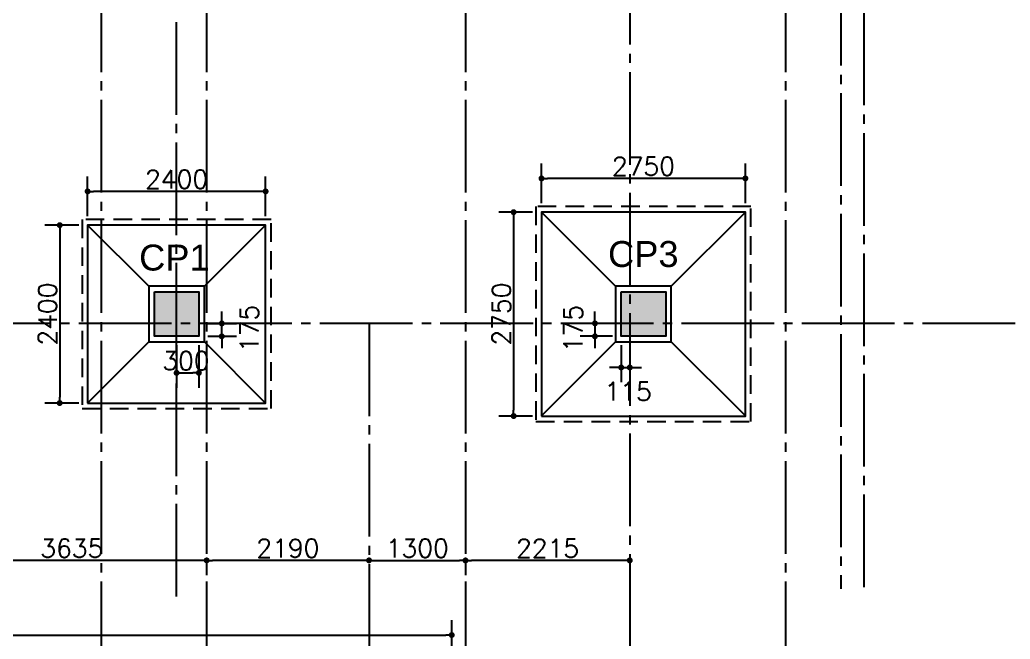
# Model space of a CAD drawing. Extents: x -200722 to 834823, y -494970 to 88783.
# Drawn here: x 253466 to 266819, y 9466 to 17822 of the extents above; entities that cross this region are included whole.
import ezdxf

# ---------------------------------------------------------------- set-up
doc = ezdxf.new("R2010")
doc.units = 0
doc.header["$LTSCALE"] = 100
doc.header["$MEASUREMENT"] = 0
doc.header["$PDMODE"] = 34
for name, pattern in [('ACAD_ISO04W100', [30, 24, -3, 0, -3]), ('CL', [3.25, 2.5, -0.25, 0.25, -0.25]), ('HIDDEN', [0.375, 0.25, -0.125])]:
    doc.linetypes.add(name, pattern=pattern)
doc.layers.get('0').update_dxf_attribs({"linetype": 'CONTINUOUS'})
doc.layers.get('DEFPOINTS').update_dxf_attribs({"linetype": 'CONTINUOUS'})
for name, color, linetype in [('A-Grid', 5, 'ACAD_ISO04W100'), ('BEAM', 4, 'CONTINUOUS'), ('COL', 150, 'CONTINUOUS'), ('F_EXEC', 3, 'HIDDEN'), ('F_FTG1', 11, 'CONTINUOUS'), ('TEXT', 2, 'CONTINUOUS')]:
    doc.layers.add(name, color=color, linetype=linetype)
doc.layers.add('HATCH', color=252, linetype='CONTINUOUS', lineweight=30)
doc.styles.add('AR', font='arial.ttf')
doc.styles.add('ROMANS', font='romans.shx')
doc.styles.get("Standard").update_dxf_attribs({"font": 'simplex.shx'})
doc.dimstyles.new('STANDARD$0', dxfattribs={"dimtxt": 2.5, "dimasz": 2.5, "dimexe": 2, "dimexo": 0.7, "dimgap": 0.9, "dimtad": 1, "dimdec": 0, "dimdsep": 46, "dimtxsty": 'ROMANS', "dimcen": 0.09, "dimclrd": 4, "dimclre": 4, "dimclrt": 3, "dimadec": 0, "dimazin": 0, "dimtfac": 1, "dimtdec": 0, "dimtmove": 0, "dimatfit": 3, "dimfxl": 1, "dimtolj": 1, "dimtzin": 0, "dimarcsym": 0})

# ---------------------------------------------------------------- blocks, each defined once
blk = doc.blocks.new('DOT')
at = {"color": 0, "linetype": 'ByBlock'}
blk.add_line((-0.5, 0), (-1, 0), dxfattribs=at)
at = {"color": 0, "linetype": 'ByBlock', "const_width": 0.5}
blk.add_lwpolyline([(-0.25, 0, 1), (0.25, 0, 1)], format="xyb", close=True, dxfattribs=at)
blk = doc.blocks.new('*D454')
at = {"layer": 'BEAM', "color": 0, "lineweight": -2, "transparency": 16777216}
for p, q in [((258095, 10529), (256065, 10529)), ((255985, 10409), (255985, 10329)), ((258175, 10409), (258175, 10329))]:
    blk.add_line(p, q, dxfattribs=at)
at = {"layer": 'DEFPOINTS', "color": 0, "lineweight": -3, "transparency": 16777216}
for p in [(255985, 10529, 7447), (255985, 10529), (258175, 10529, 7447)]:
    blk.add_point(p, dxfattribs=at)
at = {"layer": 'BEAM', "color": 0, "lineweight": -2, "transparency": 16777216, "xscale": 80, "yscale": 80, "zscale": 80, "rotation": 180}
blk.add_blockref('DOT', (255985, 10529), dxfattribs=at)
at = {"layer": 'BEAM', "color": 0, "lineweight": -2, "transparency": 16777216, "xscale": 80, "yscale": 80, "zscale": 80}
blk.add_blockref('DOT', (258175, 10529), dxfattribs=at)
at = {"layer": 'BEAM', "color": 0, "transparency": 16777216, "insert": (257080, 10693), "char_height": 248, "attachment_point": 5}
blk.add_mtext('\\A1;2190', dxfattribs=at)
blk = doc.blocks.new('_DOT')
at = {"color": 0, "linetype": 'ByBlock'}
blk.add_line((-0.5, 0), (-1, 0), dxfattribs=at)
at = {"color": 0, "linetype": 'ByBlock', "const_width": 0.5}
blk.add_lwpolyline([(-0.25, 0, 1), (0.25, 0, 1)], format="xyb", close=True, dxfattribs=at)
blk = doc.blocks.new('*D455')
at = {"layer": 'BEAM', "color": 0, "lineweight": -2, "transparency": 16777216}
for p, q in [((258255, 10529), (259395, 10529)), ((258175, 10409), (258175, 10329)), ((259475, 10409), (259475, 10329))]:
    blk.add_line(p, q, dxfattribs=at)
at = {"layer": 'DEFPOINTS', "color": 0, "lineweight": -3, "transparency": 16777216}
for p in [(258175, 10529, 7447), (259475, 10529, 7447), (259475, 10529)]:
    blk.add_point(p, dxfattribs=at)
at = {"layer": 'BEAM', "color": 0, "lineweight": -2, "transparency": 16777216, "xscale": 80, "yscale": 80, "zscale": 80, "rotation": 180}
blk.add_blockref('DOT', (258175, 10529), dxfattribs=at)
at = {"layer": 'BEAM', "color": 0, "lineweight": -2, "transparency": 16777216, "xscale": 80, "yscale": 80, "zscale": 80}
blk.add_blockref('DOT', (259475, 10529), dxfattribs=at)
at = {"layer": 'BEAM', "color": 0, "transparency": 16777216, "insert": (258825, 10693), "char_height": 248, "attachment_point": 5}
blk.add_mtext('\\A1;1300', dxfattribs=at)
blk = doc.blocks.new('*D472')
at = {"layer": 'BEAM', "color": 0, "lineweight": -2, "transparency": 16777216}
for p, q in [((245410, 8732), (245410, 9722)), ((259290, 8732), (259290, 9722)), ((245490, 9522), (259210, 9522))]:
    blk.add_line(p, q, dxfattribs=at)
at = {"layer": 'DEFPOINTS', "color": 0, "lineweight": -3, "transparency": 16777216}
for p in [(259290, 9522), (245410, 8612, 7447), (259290, 8612, 7447)]:
    blk.add_point(p, dxfattribs=at)
at = {"layer": 'BEAM', "color": 0, "lineweight": -2, "transparency": 16777216, "xscale": 80, "yscale": 80, "zscale": 80, "rotation": 180}
blk.add_blockref('DOT', (245410, 9522), dxfattribs=at)
at = {"layer": 'BEAM', "color": 0, "lineweight": -2, "transparency": 16777216, "xscale": 80, "yscale": 80, "zscale": 80}
blk.add_blockref('DOT', (259290, 9522), dxfattribs=at)
at = {"layer": 'BEAM', "color": 0, "transparency": 16777216, "insert": (252350, 9686), "char_height": 248, "attachment_point": 5}
blk.add_mtext('\\A1;13880', dxfattribs=at)
blk = doc.blocks.new('*D658')
at = {"layer": 'BEAM', "color": 0, "lineweight": -2, "transparency": 16777216}
for p, q in [((261610, 10529), (259555, 10529)), ((259475, 10409), (259475, 10329)), ((261690, 10409), (261690, 10329))]:
    blk.add_line(p, q, dxfattribs=at)
at = {"layer": 'DEFPOINTS', "color": 0, "lineweight": -3, "transparency": 16777216}
for p in [(259475, 10529, 7447), (259475, 10529), (261690, 10529, 7447)]:
    blk.add_point(p, dxfattribs=at)
at = {"layer": 'BEAM', "color": 0, "lineweight": -2, "transparency": 16777216, "xscale": 80, "yscale": 80, "zscale": 80, "rotation": 180}
blk.add_blockref('DOT', (259475, 10529), dxfattribs=at)
at = {"layer": 'BEAM', "color": 0, "lineweight": -2, "transparency": 16777216, "xscale": 80, "yscale": 80, "zscale": 80}
blk.add_blockref('DOT', (261690, 10529), dxfattribs=at)
at = {"layer": 'BEAM', "color": 0, "transparency": 16777216, "insert": (260582, 10693), "char_height": 248, "attachment_point": 5}
blk.add_mtext('\\A1;2215', dxfattribs=at)
blk = doc.blocks.new('*D677')
at = {"layer": 'BEAM', "color": 0, "lineweight": -2, "transparency": 16777216}
for p, q in [((255905, 10529), (252430, 10529)), ((252350, 10409), (252350, 10329)), ((255985, 10409), (255985, 10329))]:
    blk.add_line(p, q, dxfattribs=at)
at = {"layer": 'DEFPOINTS', "color": 0, "lineweight": -3, "transparency": 16777216}
for p in [(252350, 10529, 7447), (252350, 10529), (255985, 10529, 7447)]:
    blk.add_point(p, dxfattribs=at)
at = {"layer": 'BEAM', "color": 0, "lineweight": -2, "transparency": 16777216, "xscale": 80, "yscale": 80, "zscale": 80, "rotation": 180}
blk.add_blockref('DOT', (252350, 10529), dxfattribs=at)
at = {"layer": 'BEAM', "color": 0, "lineweight": -2, "transparency": 16777216, "xscale": 80, "yscale": 80, "zscale": 80}
blk.add_blockref('DOT', (255985, 10529), dxfattribs=at)
at = {"layer": 'BEAM', "color": 0, "transparency": 16777216, "insert": (254167, 10693), "char_height": 248, "attachment_point": 5}
blk.add_mtext('\\A1;3635', dxfattribs=at)
blk = doc.blocks.new('*D968')
at = {"layer": 'BEAM', "color": 0, "lineweight": -2, "transparency": 16777216}
for p, q in [((254380, 15172), (254380, 15707)), ((256780, 15172), (256780, 15707)), ((256700, 15507), (254460, 15507))]:
    blk.add_line(p, q, dxfattribs=at)
at = {"layer": 'DEFPOINTS', "color": 0, "lineweight": -3, "transparency": 16777216}
for p in [(254380, 15507), (254380, 15052, 7447), (256780, 15052, 7447)]:
    blk.add_point(p, dxfattribs=at)
at = {"layer": 'BEAM', "color": 0, "lineweight": -2, "transparency": 16777216, "xscale": 80, "yscale": 80, "zscale": 80, "rotation": 180}
blk.add_blockref('DOT', (254380, 15507), dxfattribs=at)
at = {"layer": 'BEAM', "color": 0, "lineweight": -2, "transparency": 16777216, "xscale": 80, "yscale": 80, "zscale": 80}
blk.add_blockref('DOT', (256780, 15507), dxfattribs=at)
at = {"layer": 'BEAM', "color": 0, "transparency": 16777216, "insert": (255580, 15671), "char_height": 248, "attachment_point": 5}
blk.add_mtext('\\A1;2400', dxfattribs=at)
blk = doc.blocks.new('*D969')
at = {"layer": 'BEAM', "color": 0, "lineweight": -2, "transparency": 16777216}
for p, q in [((254260, 15052), (253804, 15052)), ((254004, 14972), (254004, 12732)), ((254260, 12652), (253804, 12652))]:
    blk.add_line(p, q, dxfattribs=at)
at = {"layer": 'DEFPOINTS', "color": 0, "lineweight": -3, "transparency": 16777216}
for p in [(254380, 15052, 7447), (254004, 12652), (254380, 12652, 7447)]:
    blk.add_point(p, dxfattribs=at)
at = {"layer": 'BEAM', "color": 0, "lineweight": -2, "transparency": 16777216, "xscale": 80, "yscale": 80, "zscale": 80}
for p, rotation in [((254004, 15052), 90), ((254004, 12652), 270)]:
    blk.add_blockref('DOT', p, dxfattribs=dict(at, rotation=rotation))
at = {"layer": 'BEAM', "color": 0, "transparency": 16777216, "insert": (253840, 13852), "char_height": 248, "attachment_point": 5, "rotation": 90}
blk.add_mtext('\\A1;2400', dxfattribs=at)
blk = doc.blocks.new('*D967')
at = {"layer": 'BEAM', "color": 0, "lineweight": -2, "transparency": 16777216}
for p, q in [((256189, 13806), (256189, 13886)), ((256000, 13726), (256389, 13726)), ((256189, 13552), (256189, 13726)), ((256000, 13552), (256389, 13552)), ((256189, 13472), (256189, 13392))]:
    blk.add_line(p, q, dxfattribs=at)
at = {"layer": 'DEFPOINTS', "color": 0, "lineweight": -3, "transparency": 16777216}
for p in [(255880, 13726, 7447), (256189, 13726), (255880, 13552, 7447)]:
    blk.add_point(p, dxfattribs=at)
at = {"layer": 'BEAM', "color": 0, "lineweight": -2, "transparency": 16777216, "xscale": 80, "yscale": 80, "zscale": 80}
for p, rotation in [((256189, 13726), 270), ((256189, 13552), 90)]:
    blk.add_blockref('DOT', p, dxfattribs=dict(at, rotation=rotation))
at = {"layer": 'BEAM', "color": 0, "transparency": 16777216, "insert": (256559, 13658), "char_height": 248, "attachment_point": 5, "rotation": 90}
blk.add_mtext('\\A1;175', dxfattribs=at)
blk = doc.blocks.new('*D978')
at = {"layer": 'BEAM', "color": 0, "lineweight": -2, "transparency": 16777216}
for p, q in [((255580, 13432), (255580, 12859)), ((255880, 13432), (255880, 12859)), ((255660, 13059), (255800, 13059))]:
    blk.add_line(p, q, dxfattribs=at)
at = {"layer": 'DEFPOINTS', "color": 0, "lineweight": -3, "transparency": 16777216}
for p in [(255580, 13552, 7447), (255880, 13552, 7447), (255880, 13059)]:
    blk.add_point(p, dxfattribs=at)
at = {"layer": 'BEAM', "color": 0, "lineweight": -2, "transparency": 16777216, "xscale": 80, "yscale": 80, "zscale": 80, "rotation": 180}
blk.add_blockref('DOT', (255580, 13059), dxfattribs=at)
at = {"layer": 'BEAM', "color": 0, "lineweight": -2, "transparency": 16777216, "xscale": 80, "yscale": 80, "zscale": 80}
blk.add_blockref('DOT', (255880, 13059), dxfattribs=at)
at = {"layer": 'BEAM', "color": 0, "transparency": 16777216, "insert": (255706, 13223), "char_height": 248, "attachment_point": 5}
blk.add_mtext('\\A1;300', dxfattribs=at)
blk = doc.blocks.new('*D987')
at = {"layer": 'BEAM', "color": 0, "lineweight": -2, "transparency": 16777216}
for p, q in [((260500, 15347), (260500, 15882)), ((263249, 15347), (263249, 15882)), ((263169, 15682), (260580, 15682))]:
    blk.add_line(p, q, dxfattribs=at)
at = {"layer": 'DEFPOINTS', "color": 0, "lineweight": -3, "transparency": 16777216}
for p in [(260500, 15682), (260500, 15227, 7447), (263249, 15227, 7447)]:
    blk.add_point(p, dxfattribs=at)
at = {"layer": 'BEAM', "color": 0, "lineweight": -2, "transparency": 16777216, "xscale": 80, "yscale": 80, "zscale": 80, "rotation": 180}
blk.add_blockref('DOT', (260500, 15682), dxfattribs=at)
at = {"layer": 'BEAM', "color": 0, "lineweight": -2, "transparency": 16777216, "xscale": 80, "yscale": 80, "zscale": 80}
blk.add_blockref('DOT', (263249, 15682), dxfattribs=at)
at = {"layer": 'BEAM', "color": 0, "transparency": 16777216, "insert": (261875, 15846), "char_height": 248, "attachment_point": 5}
blk.add_mtext('\\A1;2750', dxfattribs=at)
blk = doc.blocks.new('*D988')
at = {"layer": 'BEAM', "color": 0, "lineweight": -2, "transparency": 16777216}
for p, q in [((260380, 15227), (259924, 15227)), ((260124, 15147), (260124, 12557)), ((260380, 12477), (259924, 12477))]:
    blk.add_line(p, q, dxfattribs=at)
at = {"layer": 'DEFPOINTS', "color": 0, "lineweight": -3, "transparency": 16777216}
for p in [(260500, 15227, 7447), (260124, 12477), (260500, 12477, 7447)]:
    blk.add_point(p, dxfattribs=at)
at = {"layer": 'BEAM', "color": 0, "lineweight": -2, "transparency": 16777216, "xscale": 80, "yscale": 80, "zscale": 80}
for p, rotation in [((260124, 15227), 90), ((260124, 12477), 270)]:
    blk.add_blockref('DOT', p, dxfattribs=dict(at, rotation=rotation))
at = {"layer": 'BEAM', "color": 0, "transparency": 16777216, "insert": (259960, 13852), "char_height": 248, "attachment_point": 5, "rotation": 90}
blk.add_mtext('\\A1;2750', dxfattribs=at)
blk = doc.blocks.new('*D989')
at = {"layer": 'BEAM', "color": 0, "lineweight": -2, "transparency": 16777216}
for p, q in [((261220, 13807), (261220, 13887)), ((261455, 13727), (261020, 13727)), ((261220, 13727), (261220, 13552)), ((261455, 13552), (261020, 13552)), ((261220, 13472), (261220, 13392))]:
    blk.add_line(p, q, dxfattribs=at)
at = {"layer": 'DEFPOINTS', "color": 0, "lineweight": -3, "transparency": 16777216}
for p in [(261575, 13727, 3999), (261220, 13552), (261575, 13552, 3999)]:
    blk.add_point(p, dxfattribs=at)
at = {"layer": 'BEAM', "color": 0, "lineweight": -2, "transparency": 16777216, "xscale": 80, "yscale": 80, "zscale": 80}
for p, rotation in [((261220, 13727), 270), ((261220, 13552), 90)]:
    blk.add_blockref('DOT', p, dxfattribs=dict(at, rotation=rotation))
at = {"layer": 'BEAM', "color": 0, "transparency": 16777216, "insert": (260927, 13657), "char_height": 248, "attachment_point": 5, "rotation": 90}
blk.add_mtext('\\A1;175', dxfattribs=at)
blk = doc.blocks.new('*D990')
at = {"layer": 'BEAM', "color": 0, "lineweight": -2, "transparency": 16777216}
for p, q in [((261575, 13432), (261575, 12932)), ((261690, 13432), (261690, 12932)), ((261495, 13132), (261415, 13132)), ((261575, 13132), (261690, 13132)), ((261770, 13132), (261850, 13132))]:
    blk.add_line(p, q, dxfattribs=at)
at = {"layer": 'DEFPOINTS', "color": 0, "lineweight": -3, "transparency": 16777216}
for p in [(261575, 13552, 3999), (261690, 13552, 7447), (261690, 13132)]:
    blk.add_point(p, dxfattribs=at)
at = {"layer": 'BEAM', "color": 0, "lineweight": -2, "transparency": 16777216, "xscale": 80, "yscale": 80, "zscale": 80}
blk.add_blockref('DOT', (261575, 13132), dxfattribs=at)
at = {"layer": 'BEAM', "color": 0, "lineweight": -2, "transparency": 16777216, "xscale": 80, "yscale": 80, "zscale": 80, "rotation": 180}
blk.add_blockref('DOT', (261690, 13132), dxfattribs=at)
at = {"layer": 'BEAM', "color": 0, "transparency": 16777216, "insert": (261668, 12808), "char_height": 248, "attachment_point": 5}
blk.add_mtext('\\A1;115', dxfattribs=at)

msp = doc.modelspace()

# ---------------------------------------------------------------- hatches: boundary and pattern name
at = {"layer": 'HATCH', "ltscale": 0.4, "true_color": 0x000000}
for points in [[(255279.6, 14151.9), (255879.6, 14151.9), (255879.6, 13551.9), (255279.6, 13551.9)], [(261574.6, 14151.9), (262174.6, 14151.9), (262174.6, 13551.9), (261574.6, 13551.9)]]:
    msp.add_hatch(color=18, dxfattribs=at).paths.add_polyline_path(points)

# ---------------------------------------------------------------- linework, layer by layer
at = {"layer": 'A-Grid', "color": 8, "linetype": 'CL', "ltscale": 5}
for p, q in [((264537.6, 59080.9, 17790.4), (264537.6, 10145.8, 17790.4)), ((255579.6, 10041.9, 3998.7), (255579.6, 30114.4, 7446.6)), ((261689.6, 30114.4, 7446.6), (261689.6, 1354.1, 7446.6)), ((264848.6, 10169.6, 7446.6), (264848.6, 30114.4, 10212.2)), ((327010.7, 13726.9, 3998.7), (224519.6, 13726.9, 3998.7))]:
    msp.add_line(p, q, dxfattribs=at)
at = {"layer": 'A-Grid', "color": 8, "linetype": 'CL', "ltscale": 5, "elevation": 7446.6}
for points in [[(254564.6, 62242.9), (254564.6, -9708.8)], [(255984.6, 62242.9), (255984.6, -9708.8)], [(259474.6, 62242.9), (259474.6, -9708.8)], [(263790.6, 62242.9), (263790.6, -9708.8)], [(258174.6, 13726.9), (258174.6, -153.1)]]:
    msp.add_lwpolyline(points, dxfattribs=at)
at = {"layer": 'COL', "color": 18, "ltscale": 500, "true_color": 0x000000, "elevation": 3998.7}
for points in [[(255279.6, 14151.9), (255879.6, 14151.9), (255879.6, 13551.9), (255279.6, 13551.9), (255279.6, 14151.9)], [(261574.6, 14151.9), (262174.6, 14151.9), (262174.6, 13551.9), (261574.6, 13551.9), (261574.6, 14151.9)]]:
    msp.add_lwpolyline(points, dxfattribs=at)
at = {"layer": 'F_EXEC', "color": 18, "ltscale": 10, "true_color": 0x000000, "elevation": 3998.7}
for points in [[(260424.6, 12401.9), (263324.6, 12401.9), (263324.6, 15301.9), (260424.6, 15301.9)], [(254304.6, 12577), (256854.6, 12577), (256854.6, 15127), (254304.6, 15127)]]:
    msp.add_lwpolyline(points, close=True, dxfattribs=at)
at = {"layer": 'F_FTG1', "color": 18, "ltscale": 0.4, "true_color": 0x000000}
for p, q in [((261499.6, 14226.9, 3998.7), (260499.8, 15226.9, 3998.7)), ((262249.6, 14226.9, 3998.7), (263249.4, 15226.9, 3998.7)), ((255204.6, 14226.9, 3998.7), (254379.6, 15052, 3998.7)), ((255954.6, 14226.9, 3998.7), (256779.6, 15052, 3998.7)), ((255204.6, 13476.9, 3998.7), (254379.6, 12652, 3998.7)), ((255954.6, 13476.9, 3998.7), (256779.6, 12652, 3998.7)), ((261499.6, 13476.9, 3998.7), (260499.6, 12477.1, 3998.7)), ((262249.6, 13476.9, 3998.7), (263249.6, 12477.1, 3998.7))]:
    msp.add_line(p, q, dxfattribs=at)
at = {"layer": 'F_FTG1', "color": 18, "ltscale": 0.4, "true_color": 0x000000, "elevation": 3998.7}
for points in [[(260499.6, 12476.9), (263249.6, 12476.9), (263249.6, 15226.9), (260499.6, 15226.9)], [(254379.6, 12652), (256779.6, 12652), (256779.6, 15052), (254379.6, 15052)], [(255204.6, 13476.9), (255954.6, 13476.9), (255954.6, 14226.9), (255204.6, 14226.9)], [(261499.6, 13476.9), (262249.6, 13476.9), (262249.6, 14226.9), (261499.6, 14226.9)]]:
    msp.add_lwpolyline(points, close=True, dxfattribs=at)

# ---------------------------------------------------------------- texts
at = {"layer": 'TEXT', "color": 18, "true_color": 0x000000, "style": 'AR'}
for s, p in [('CP3', (261396.9, 14487.2, 14342.5)), ('CP1', (255074.5, 14439.5, -14893.2))]:
    msp.add_text(s, height=350, dxfattribs=at).set_placement(p)

# ---------------------------------------------------------------- dimensions: what is measured, and where the dimension line sits
at = {"layer": 'BEAM', "color": 18, "true_color": 0x000000}
for base, p1, p2, picture, middle in [((260499.8, 15681.5, -3447.9), (263249.4, 15226.9, 3998.7), (260499.8, 15226.9, 3998.7), '*D987', (261874.6, 15845.5, -3447.9)), ((254379.6, 15506.7, -3447.9), (256779.6, 15052, 3998.7), (254379.6, 15052, 3998.7), '*D968', (255579.6, 15670.7, -3447.9)), ((255984.6, 10528.9), (258174.6, 10528.9, 7446.6), (255984.6, 10528.9, 7446.6), '*D454', (257079.6, 10692.9)), ((259289.6, 9522.5), (245409.6, 8611.9, 7446.6), (259289.6, 8611.9, 7446.6), '*D472', (252349.6, 9686.5))]:
    dim = msp.add_linear_dim(base=base, p1=p1, p2=p2, dimstyle='STANDARD$0', override={"dimscale": 8, "dimtxt": 31, "dimasz": 10, "dimexe": 25, "dimexo": 15, "dimgap": 5, "dimzin": 3, "dimtxsty": 'Standard', "dimblk": 'DOT', "dimcen": 3, "dimdle": 1, "dimclrd": 0, "dimclre": 0, "dimclrt": 0, "dimtmove": 2, "dimldrblk": 'DOT', "dimtzin": 3}, dxfattribs=at)
    dim.commit()
    dim.dimension.update_dxf_attribs({"geometry": picture, "text_midpoint": middle})
for base, p1, p2, angle, picture, middle in [((260124, 12476.9, -3447.9), (260499.8, 15226.9, 3998.7), (260499.6, 12476.9, 3998.7), 90, '*D988', (259960, 13851.9, -3447.9)), ((254003.8, 12652, -3447.9), (254379.6, 15052, 3998.7), (254379.6, 12652, 3998.7), 90, '*D969', (253839.8, 13852, -3447.9)), ((252349.6, 10528.9), (255984.6, 10528.9, 7446.6), (252349.6, 10528.9, 7446.6), 0, '*D677', (254167.1, 10692.9)), ((259474.6, 10528.9), (258174.6, 10528.9, 7446.6), (259474.6, 10528.9, 7446.6), 180, '*D455', (258824.6, 10692.9)), ((259474.6, 10528.9), (261689.6, 10528.9, 7446.6), (259474.6, 10528.9, 7446.6), 0, '*D658', (260582.1, 10692.9))]:
    dim = msp.add_linear_dim(base=base, p1=p1, p2=p2, angle=angle, dimstyle='STANDARD$0', override={"dimscale": 8, "dimtxt": 31, "dimasz": 10, "dimexe": 25, "dimexo": 15, "dimgap": 5, "dimzin": 3, "dimtxsty": 'Standard', "dimblk": 'DOT', "dimcen": 3, "dimdle": 1, "dimclrd": 0, "dimclre": 0, "dimclrt": 0, "dimtmove": 2, "dimldrblk": 'DOT', "dimtzin": 3}, dxfattribs=at)
    dim.commit()
    dim.dimension.update_dxf_attribs({"geometry": picture, "text_midpoint": middle})
for base, p1, p2, picture, middle in [((256188.9, 13726.5, -3447.9), (255879.6, 13551.9, 3998.7), (255879.6, 13726.5, 3998.7), '*D967', (256559.2, 13658.5, -3447.9)), ((261220.1, 13551.9), (261574.6, 13726.9, 3998.7), (261574.6, 13551.9, 3998.7), '*D989', (260926.5, 13656.7))]:
    dim = msp.add_linear_dim(base=base, p1=p1, p2=p2, angle=90, dimstyle='STANDARD$0', override={"dimscale": 8, "dimtxt": 31, "dimasz": 10, "dimexe": 25, "dimexo": 15, "dimgap": 5, "dimzin": 3, "dimtxsty": 'Standard', "dimblk": 'DOT', "dimcen": 3, "dimdle": 1, "dimclrd": 0, "dimclre": 0, "dimclrt": 0, "dimtmove": 2, "dimldrblk": 'DOT', "dimtzin": 3}, dxfattribs=at)
    dim.commit()
    dim.dimension.update_dxf_attribs({"geometry": picture, "text_midpoint": middle, "dimtype": 160})
for base, p1, p2, picture, middle in [((255879.6, 13058.8, -3447.9), (255579.6, 13551.9, 3998.7), (255879.6, 13551.9, 3998.7), '*D978', (255706.4, 13223.1, -3447.9)), ((261689.6, 13131.7), (261574.6, 13551.9, 3998.7), (261689.6, 13551.9, 7446.6), '*D990', (261668.1, 12808))]:
    dim = msp.add_linear_dim(base=base, p1=p1, p2=p2, dimstyle='STANDARD$0', override={"dimscale": 8, "dimtxt": 31, "dimasz": 10, "dimexe": 25, "dimexo": 15, "dimgap": 5, "dimzin": 3, "dimtxsty": 'Standard', "dimblk": 'DOT', "dimcen": 3, "dimdle": 1, "dimclrd": 0, "dimclre": 0, "dimclrt": 0, "dimtmove": 2, "dimldrblk": 'DOT', "dimtzin": 3}, dxfattribs=at)
    dim.commit()
    dim.dimension.update_dxf_attribs({"geometry": picture, "text_midpoint": middle, "dimtype": 160})

doc.saveas('drawing.dxf')
